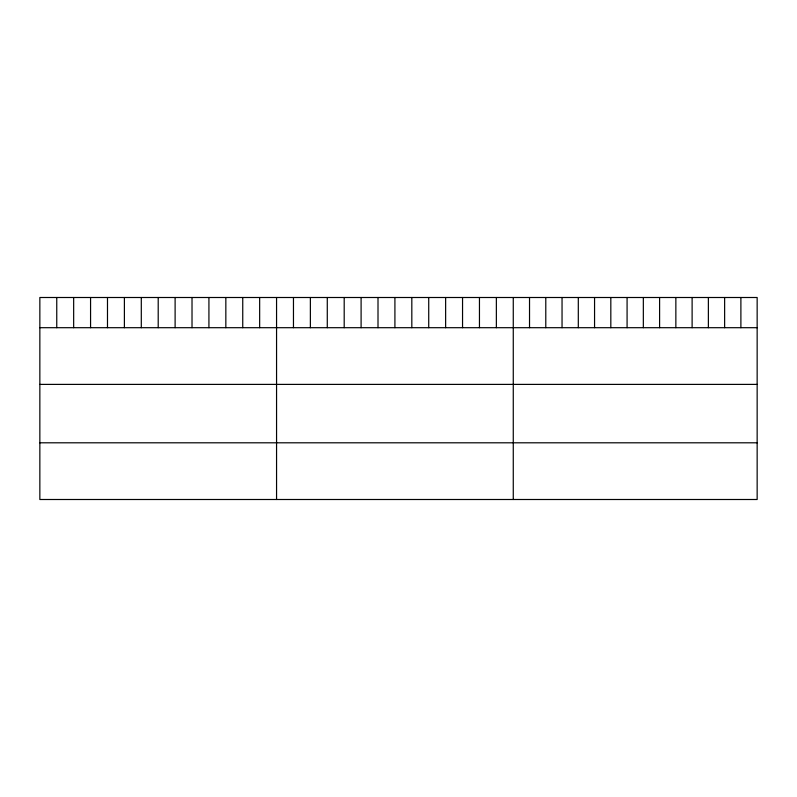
<?xml version="1.0" encoding="UTF-8"?>
<svg xmlns="http://www.w3.org/2000/svg" width="797" height="797" viewBox="0 0 797 797"><rect width="100%" height="100%" fill="white"/><g stroke="black" fill="none" stroke-linecap="round" stroke-linejoin="round"><path stroke-width="1.2" d="M757.15 327.697L757.15 499.5L39.85 499.5L39.85 297.5L757.15 297.5L757.15 327.697L39.85 327.697M39.85 384.393L757.15 384.393M39.85 442.803L757.15 442.803M740.891 297.5L740.891 327.697M724.632 297.5L724.632 327.697M708.374 297.5L708.374 327.697M692.115 297.5L692.115 327.697M675.856 297.5L675.856 327.697M659.597 297.5L659.597 327.697M643.338 297.5L643.338 327.697M627.08 297.5L627.08 327.697M610.821 297.5L610.821 327.697M594.562 297.5L594.562 327.697M578.303 297.5L578.303 327.697M562.044 297.5L562.044 327.697M545.786 297.5L545.786 327.697M529.527 297.5L529.527 327.697M513.268 297.5L513.268 499.5M496.362 297.5L496.362 327.697M479.455 297.5L479.455 327.697M462.549 297.5L462.549 327.697M445.633 297.5L445.633 327.697M428.726 297.5L428.726 327.697M411.82 297.5L411.82 327.697M394.913 297.5L394.913 327.697M378.007 297.5L378.007 327.697M361.101 297.5L361.101 327.697M344.194 297.5L344.194 327.697M327.278 297.5L327.278 327.697M310.372 297.5L310.372 327.697M293.465 297.5L293.465 327.697M276.559 297.5L276.559 499.5M259.653 297.5L259.653 327.697M242.746 297.5L242.746 327.697M225.84 297.5L225.84 327.697M208.924 297.5L208.924 327.697M192.017 297.5L192.017 327.697M175.111 297.5L175.111 327.697M158.204 297.5L158.204 327.697M141.298 297.5L141.298 327.697M124.392 297.5L124.392 327.697M107.485 297.5L107.485 327.697M90.569 297.5L90.569 327.697M73.663 297.5L73.663 327.697M56.756 297.5L56.756 327.697"/></g></svg>
